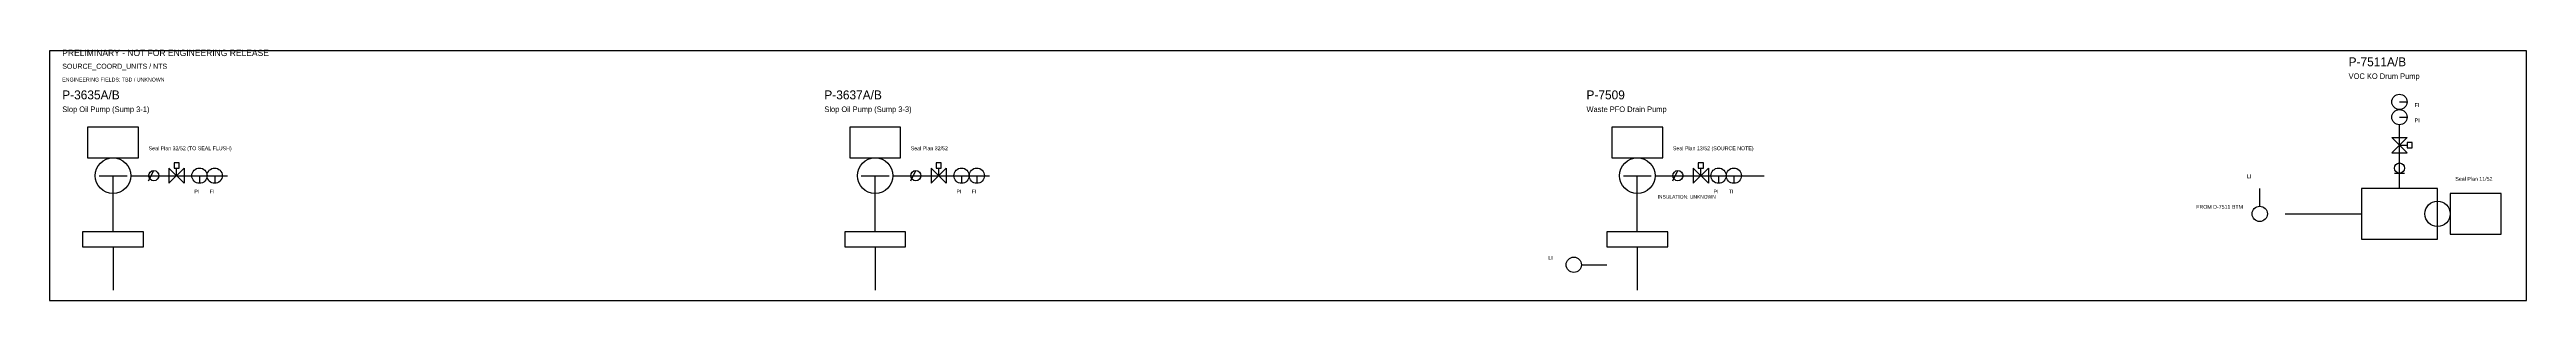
# Model space of a CAD drawing. Header units: metres. Extents: x -25 to 950, y -24 to 75.
import ezdxf

# ---------------------------------------------------------------- set-up
doc = ezdxf.new("R2010")
doc.units = ezdxf.units.M
for name, color, linetype in [('E-EQUIP', 7, 'Continuous'), ('E-FRAME', 7, 'Continuous'), ('E-INST', 7, 'Continuous'), ('E-PIPE', 7, 'Continuous'), ('E-TEXT', 7, 'Continuous')]:
    doc.layers.add(name, color=color, linetype=linetype)

msp = doc.modelspace()

# ---------------------------------------------------------------- linework, layer by layer
at = {"layer": 'E-EQUIP'}
for p, q in [((-5.5, 25), (5.5, 25)), ((0, 3), (0, 25)), ((294.5, 25), (305.5, 25)), ((300, 3), (300, 25)), ((594.5, 25), (605.5, 25)), ((600, 3), (600, 25))]:
    msp.add_line(p, q, dxfattribs=at)
for points in [[(-10, 32), (10, 32), (10, 44), (-10, 44)], [(290, 32), (310, 32), (310, 44), (290, 44)], [(590, 32), (610, 32), (610, 44), (590, 44)], [(885, 0), (915, 0), (915, 20), (885, 20)], [(920, 2), (940, 2), (940, 18), (920, 18)], [(-12, -3), (12, -3), (12, 3), (-12, 3)], [(288, -3), (312, -3), (312, 3), (288, 3)], [(588, -3), (612, -3), (612, 3), (588, 3)]]:
    msp.add_lwpolyline(points, close=True, dxfattribs=at)
for centre, radius in [((0, 25), 7), ((300, 25), 7), ((600, 25), 7), ((915, 10), 5)]:
    msp.add_circle(centre, radius, dxfattribs=at)
at = {"layer": 'E-FRAME'}
msp.add_lwpolyline([(-25, -24), (950, -24), (950, 74), (-25, 74)], close=True, dxfattribs=at)
at = {"layer": 'E-INST'}
for p, q in [((900, 54), (903, 54)), ((900, 48), (903, 48)), ((34, 25), (34, 22)), ((40, 25), (40, 22)), ((334, 25), (334, 22)), ((340, 25), (340, 22)), ((632, 25), (632, 22)), ((638, 25), (638, 22)), ((845, 13), (845, 20)), ((578, -10), (588, -10))]:
    msp.add_line(p, q, dxfattribs=at)
for centre in [(900, 54), (900, 48), (34, 25), (40, 25), (334, 25), (340, 25), (632, 25), (638, 25), (845, 10), (575, -10)]:
    msp.add_circle(centre, 3, dxfattribs=at)
at = {"layer": 'E-PIPE'}
for p, q in [((903, 34), (897, 40)), ((897, 40), (903, 40)), ((903, 40), (897, 34)), ((900, 20), (900, 45)), ((897, 34), (903, 34)), ((900, 37), (903, 37)), ((7, 25), (45, 25)), ((14, 23), (16, 27)), ((22, 28), (22, 22)), ((22, 22), (28, 28)), ((28, 22), (22, 28)), ((25, 25), (25, 28)), ((28, 28), (28, 22)), ((307, 25), (345, 25)), ((314, 23), (316, 27)), ((322, 28), (322, 22)), ((322, 22), (328, 28)), ((328, 22), (322, 28)), ((325, 25), (325, 28)), ((328, 28), (328, 22)), ((607, 25), (650, 25)), ((614, 23), (616, 27)), ((622, 28), (622, 22)), ((622, 22), (628, 28)), ((628, 22), (622, 28)), ((625, 25), (625, 28)), ((628, 28), (628, 22)), ((898, 26), (902, 26)), ((855, 10), (885, 10)), ((0, -3), (0, -20)), ((300, -3), (300, -20)), ((600, -3), (600, -20))]:
    msp.add_line(p, q, dxfattribs=at)
for points in [[(24, 28), (26, 28), (26, 30), (24, 30)], [(324, 28), (326, 28), (326, 30), (324, 30)], [(624, 28), (626, 28), (626, 30), (624, 30)], [(903, 36), (905, 36), (905, 38), (903, 38)]]:
    msp.add_lwpolyline(points, close=True, dxfattribs=at)
for centre in [(900, 28), (16, 25), (316, 25), (616, 25)]:
    msp.add_circle(centre, 2, dxfattribs=at)

# ---------------------------------------------------------------- texts
at = {"layer": 'E-FRAME'}
for s, height, p in [('SOURCE_COORD_UNITS / NTS', 2, (-20, 67)), ('PRELIMINARY - NOT FOR ENGINEERING RELEASE', 2.5, (-20, 72)), ('ENGINEERING FIELDS: TBD / UNKNOWN', 1.5, (-20, 62))]:
    msp.add_text(s, height=height, dxfattribs=at).set_placement(p)
at = {"layer": 'E-TEXT'}
for s, height, p in [('P-7511A/B', 3.5, (880, 68)), ('P-3635A/B', 3.5, (-20, 55)), ('P-3637A/B', 3.5, (280, 55)), ('P-7509', 3.5, (580, 55)), ('VOC KO Drum Pump', 2.2, (880, 63)), ('Slop Oil Pump (Sump 3-1)', 2.2, (-20, 50)), ('Slop Oil Pump (Sump 3-3)', 2.2, (280, 50)), ('Waste PFO Drain Pump', 2.2, (580, 50)), ('FI', 1.5, (906, 52)), ('PI', 1.5, (906, 46)), ('Seal Plan 32/52 (TO SEAL FLUSH)', 1.5, (14, 35)), ('Seal Plan 32/52', 1.5, (314, 35)), ('Seal Plan 13/52 (SOURCE NOTE)', 1.5, (614, 35)), ('PI', 1.5, (32, 18)), ('FI', 1.5, (38, 18)), ('PI', 1.5, (332, 18)), ('FI', 1.5, (338, 18)), ('PI', 1.5, (630, 18)), ('TI', 1.5, (636, 18)), ('LI', 1.5, (840, 24)), ('Seal Plan 11/52', 1.5, (922, 23)), ('INSULATION: UNKNOWN', 1.4, (608, 16)), ('FROM D-7511 BTM', 1.5, (820, 12)), ('LI', 1.5, (565, -8))]:
    msp.add_text(s, height=height, dxfattribs=at).set_placement(p)

doc.saveas('drawing.dxf')
